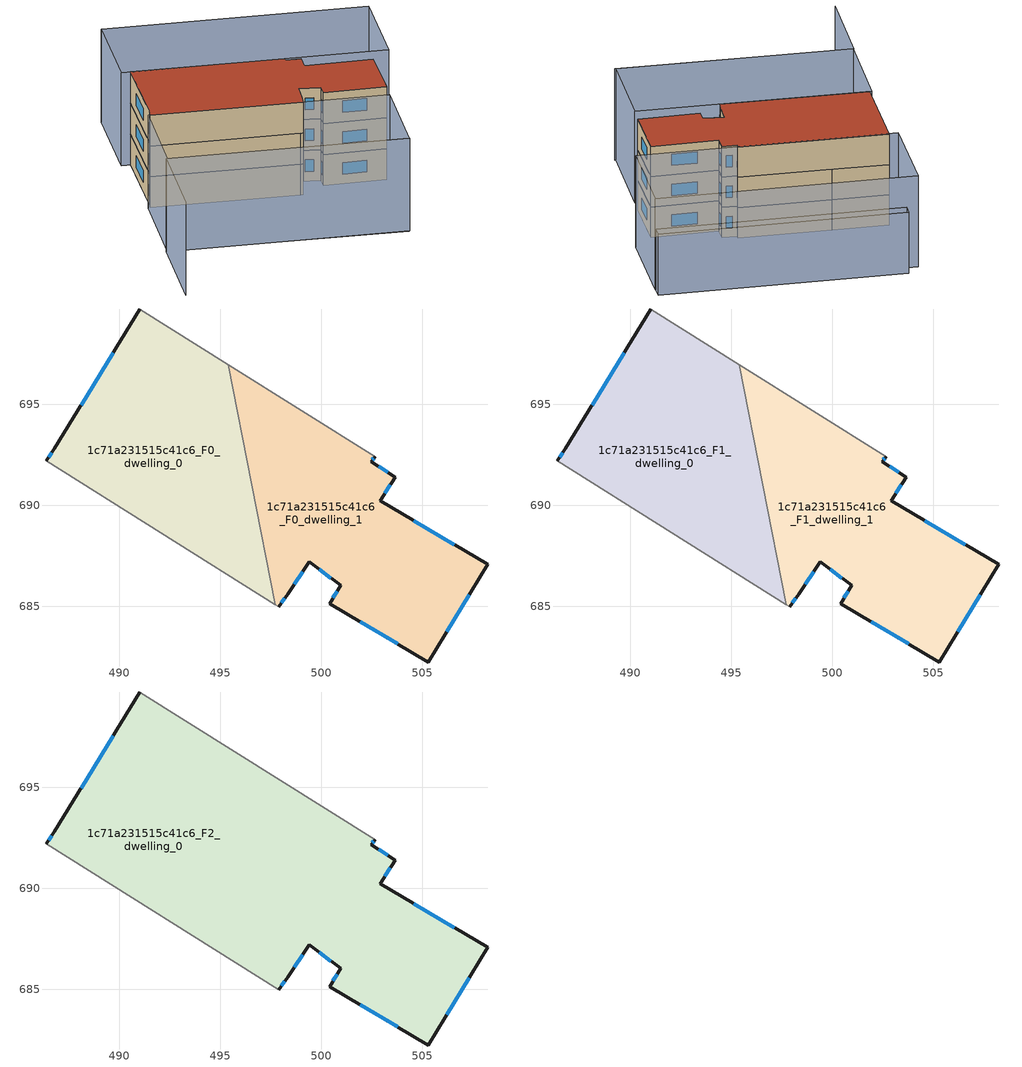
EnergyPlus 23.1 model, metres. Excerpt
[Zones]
1c71a231515c41c6_F0_dwelling_0
 floor ground (EU_floor_Construction): 495.4,696.96 497.71,685.08 486.38,692.19 486.78,692.79 491.02,699.71 z0
 wall outside (EU_wall_Construction): 491.02,699.71 486.78,692.79 486.38,692.19 z0:3
 wall adiabatic (EU_wall_Construction): 495.4,696.96 491.02,699.71 / 486.38,692.19 497.71,685.08 z0:3
 wall to 1c71a231515c41c6_F0_dwelling_1 (EU_wall_Construction): 497.71,685.08 495.4,696.96 z0:3
 window (EU_Window_Construction): 486.66,692.61 486.51,692.38 / 489.7,697.56 488.1,694.95 z0.93:2.07
1c71a231515c41c6_F0_dwelling_1
 floor ground (EU_floor_Construction): 502.66,692.41 502.47,692.16 503.65,691.39 502.93,690.22 508.24,687.07 505.3,682.24 500.41,685.12 500.96,686.03 499.41,687.19 498.34,685.59 497.89,684.97 497.71,685.08 495.4,696.96 z0
 wall outside (EU_wall_Construction): 497.89,684.97 498.34,685.59 499.41,687.19 500.96,686.03 500.41,685.12 505.3,682.24 508.24,687.07 502.93,690.22 503.65,691.39 502.47,692.16 502.66,692.41 z0:3
 wall adiabatic (EU_wall_Construction): 497.71,685.08 497.89,684.97 / 502.66,692.41 495.4,696.96 z0:3
 window (EU_Window_Construction): 501.93,684.22 503.77,683.13 / 500.78,685.75 500.58,685.4 / 499.89,686.83 500.47,686.39 / 498.67,686.09 499.08,686.7 / 498.03,685.16 498.2,685.4 / 502.53,692.24 502.6,692.33 / 503.28,691.63 502.84,691.92 / 503.15,690.58 503.42,691.02 / 506.58,688.05 504.58,689.24 / 506.21,683.74 507.32,685.56 z0.93:2.07
1c71a231515c41c6_F1_dwelling_0
 floor to 1c71a231515c41c6_F0_dwelling_0 (EU_floor_Construction): 495.4,696.96 497.71,685.08 486.38,692.19 486.78,692.79 491.02,699.71 z3
 wall outside (EU_wall_Construction): 491.02,699.71 486.78,692.79 486.38,692.19 z3:6
 wall adiabatic (EU_wall_Construction): 495.4,696.96 491.02,699.71 / 486.38,692.19 497.71,685.08 z3:6
 wall to 1c71a231515c41c6_F1_dwelling_1 (EU_wall_Construction): 497.71,685.08 495.4,696.96 z3:6
 window (EU_Window_Construction): 486.66,692.61 486.51,692.38 / 489.7,697.56 488.1,694.95 z3.93:5.07
1c71a231515c41c6_F1_dwelling_1
 floor to 1c71a231515c41c6_F0_dwelling_1 (EU_floor_Construction): 502.66,692.41 502.47,692.16 503.65,691.39 502.93,690.22 508.24,687.07 505.3,682.24 500.41,685.12 500.96,686.03 499.41,687.19 498.34,685.59 497.89,684.97 497.71,685.08 495.4,696.96 z3
 wall outside (EU_wall_Construction): 497.89,684.97 498.34,685.59 499.41,687.19 500.96,686.03 500.41,685.12 505.3,682.24 508.24,687.07 502.93,690.22 503.65,691.39 502.47,692.16 502.66,692.41 z3:6
 wall adiabatic (EU_wall_Construction): 497.71,685.08 497.89,684.97 / 502.66,692.41 495.4,696.96 z3:6
 window (EU_Window_Construction): 501.93,684.22 503.77,683.13 / 500.78,685.75 500.58,685.4 / 499.89,686.83 500.47,686.39 / 498.67,686.09 499.08,686.7 / 498.03,685.16 498.2,685.4 / 502.53,692.24 502.6,692.33 / 503.28,691.63 502.84,691.92 / 503.15,690.58 503.42,691.02 / 506.58,688.05 504.58,689.24 / 506.21,683.74 507.32,685.56 z3.93:5.07
1c71a231515c41c6_F2_dwelling_0
 floor to 1c71a231515c41c6_F1_dwelling_0 (EU_floor_Construction): 495.4,696.96 497.71,685.08 486.38,692.19 486.78,692.79 491.02,699.71 z6
 floor to 1c71a231515c41c6_F1_dwelling_1 (EU_floor_Construction): 502.66,692.41 502.47,692.16 503.65,691.39 502.93,690.22 508.24,687.07 505.3,682.24 500.41,685.12 500.96,686.03 499.41,687.19 498.34,685.59 497.89,684.97 497.71,685.08 495.4,696.96 z6
 wall outside (EU_wall_Construction): 497.89,684.97 498.34,685.59 499.41,687.19 500.96,686.03 500.41,685.12 505.3,682.24 508.24,687.07 502.93,690.22 503.65,691.39 502.47,692.16 502.66,692.41 / 491.02,699.71 486.78,692.79 486.38,692.19 z6:9
 wall adiabatic (EU_wall_Construction): 486.38,692.19 497.89,684.97 / 502.66,692.41 491.02,699.71 z6:9
 window (EU_Window_Construction): 501.93,684.22 503.77,683.13 / 500.78,685.75 500.58,685.4 / 499.89,686.83 500.47,686.39 / 498.67,686.09 499.08,686.7 / 498.03,685.16 498.2,685.4 / 486.66,692.61 486.51,692.38 / 489.7,697.56 488.1,694.95 / 502.53,692.24 502.6,692.33 / 503.28,691.63 502.84,691.92 / 503.15,690.58 503.42,691.02 / 506.58,688.05 504.58,689.24 / 506.21,683.74 507.32,685.56 z6.93:8.07
 roof outside (EU_roof_Construction): 505.3,682.24 508.24,687.07 502.93,690.22 503.65,691.39 502.47,692.16 502.66,692.41 491.02,699.71 486.78,692.79 486.38,692.19 497.89,684.97 498.34,685.59 499.41,687.19 500.96,686.03 500.41,685.12 z9
shading: 476.75,677.37 481.44,684.85 / 481.44,684.85 499.76,673.36 / 499.7,673.4 481.51,684.81 / 481.51,684.81 486.21,692.3 / 486.21,692.3 504.4,680.88 / 504.4,680.88 499.7,673.4 / 494.93,707.62 515.17,695.11 / 515.17,695.11 510.51,687.56 / 510.51,687.56 490.27,700.07 / 490.27,700.07 494.93,707.62 z0:9; 515.15,695.12 495.82,707.07 / 495.82,707.07 496.38,707.98 / 496.38,707.98 515.71,696.03 / 515.71,696.03 515.15,695.12 z0:6
[Building]
EU S2 Campaign: North Axis=0; Terrain=City; Solar Distribution=FullExterior
[Site:Location]
Montreal-Trudeau.Intl.AP: Latitude=45.4667; Longitude=-73.75; Time Zone=-5; Elevation=36
[SizingPeriod:WeatherFileDays]
AnnualSizingPeriod: Begin Month=1; Begin Day of Month=1; End Month=12; End Day of Month=31; Day of Week for Start Day=Monday; Use Weather File Daylight Saving Period=No; Use Weather File Rain and Snow Indicators=No
[MATERIAL]
EU_InternalMass_Material: Roughness=MediumRough; Thickness=0.1; Conductivity=1; Density=1800; Specific Heat=900; Thermal Absorptance=0.9; Solar Absorptance=0.7; Visible Absorptance=0.7
[MATERIAL:NOMASS] Roughness=MediumRough; Thermal Absorptance=0.9; Solar Absorptance=0.7; Visible Absorptance=0.7
Name | Thermal Resistance
EU_wall_NoMass; EU_floor_NoMass | 1.36485
EU_roof_NoMass | 2.55992
[WINDOWMATERIAL:SIMPLEGLAZINGSYSTEM]
EU_Window_SimpleGlazing: UFactor=3.92339; Solar Heat Gain Coefficient=0.8; Visible Transmittance=0.8
[CONSTRUCTION]
EU_wall_Construction: EU_wall_NoMass
EU_roof_Construction: EU_roof_NoMass
EU_floor_Construction: EU_floor_NoMass
EU_Window_Construction: EU_Window_SimpleGlazing
EU_InternalMass_Construction: EU_InternalMass_Material
[ZONE] Type=1; Multiplier=1; Ceiling Height=autocalculate; Floor Area=autocalculate; Part of Total Floor Area=Yes
Name | Volume
1c71a231515c41c6_F0_dwelling_0 | 245.546
1c71a231515c41c6_F1_dwelling_0 | 245.544
1c71a231515c41c6_F2_dwelling_0 | 491.072
1c71a231515c41c6_F0_dwelling_1 | 245.539
1c71a231515c41c6_F1_dwelling_1 | 245.54
[INTERNALMASS] Construction=EU_InternalMass_Construction
Name | Zone or ZoneList | Surface Area
1c71a231515c41c6_F0_dwelling_0_EU_InternalMass | 1c71a231515c41c6_F0_dwelling_0 | 81.8487
1c71a231515c41c6_F0_dwelling_1_EU_InternalMass | 1c71a231515c41c6_F0_dwelling_1 | 81.8463
1c71a231515c41c6_F1_dwelling_0_EU_InternalMass | 1c71a231515c41c6_F1_dwelling_0 | 81.8487
1c71a231515c41c6_F1_dwelling_1_EU_InternalMass | 1c71a231515c41c6_F1_dwelling_1 | 81.8463
1c71a231515c41c6_F2_dwelling_0_EU_InternalMass | 1c71a231515c41c6_F2_dwelling_0 | 163.691
[OTHEREQUIPMENT] Fuel Type=Electricity; Design Level Calculation Method=Watts/Area; Power per Zone Floor Area=1; Fraction Latent=0; Fraction Radiant=0; Fraction Lost=0; Carbon Dioxide Generation Rate=0; EndUse Subcategory=EU_Step8_InternalGains
Name | Zone or ZoneList or Space or SpaceList | Schedule
EU_Step8_InternalGain_1c71a231515c41c6_F0_dwelling_0_f000 | 1c71a231515c41c6_F0_dwelling_0 | EU_Step8_GainSchedule_1c71a231515c41c6_F0_dwelling_0_f000
EU_Step8_InternalGain_1c71a231515c41c6_F0_dwelling_1_f000 | 1c71a231515c41c6_F0_dwelling_1 | EU_Step8_GainSchedule_1c71a231515c41c6_F0_dwelling_1_f000
EU_Step8_InternalGain_1c71a231515c41c6_F1_dwelling_0_f000 | 1c71a231515c41c6_F1_dwelling_0 | EU_Step8_GainSchedule_1c71a231515c41c6_F1_dwelling_0_f000
EU_Step8_InternalGain_1c71a231515c41c6_F1_dwelling_1_f000 | 1c71a231515c41c6_F1_dwelling_1 | EU_Step8_GainSchedule_1c71a231515c41c6_F1_dwelling_1_f000
EU_Step8_InternalGain_1c71a231515c41c6_F2_dwelling_0_f000 | 1c71a231515c41c6_F2_dwelling_0 | EU_Step8_GainSchedule_1c71a231515c41c6_F2_dwelling_0_f000
[ZONEVENTILATION:DESIGNFLOWRATE] Schedule=EU_AlwaysOn; Design Flow Rate Calculation Method=AirChanges/Hour; Air Changes per Hour=0.860309; Ventilation Type=Natural; Fan Pressure Rise=0; Fan Total Efficiency=1; Constant Term Coefficient=1; Temperature Term Coefficient=0; Velocity Term Coefficient=0; Velocity Squared Term Coefficient=0; Minimum Indoor Temperature=-100; Maximum Indoor Temperature=100; Delta Temperature=-100; Minimum Outdoor Temperature=-100; Maximum Outdoor Temperature=100; Maximum Wind Speed=40
Name | Zone or ZoneList or Space or SpaceList
EU_ConstantAir_1c71a231515c41c6_F0_dwelling_0 | 1c71a231515c41c6_F0_dwelling_0
EU_ConstantAir_1c71a231515c41c6_F0_dwelling_1 | 1c71a231515c41c6_F0_dwelling_1
EU_ConstantAir_1c71a231515c41c6_F1_dwelling_0 | 1c71a231515c41c6_F1_dwelling_0
EU_ConstantAir_1c71a231515c41c6_F1_dwelling_1 | 1c71a231515c41c6_F1_dwelling_1
EU_ConstantAir_1c71a231515c41c6_F2_dwelling_0 | 1c71a231515c41c6_F2_dwelling_0
[HVACTEMPLATE:THERMOSTAT] Constant Heating Setpoint=20; Constant Cooling Setpoint=50
EU_HeatOnly_1c71a231515c41c6_F0_dwelling_0; EU_HeatOnly_1c71a231515c41c6_F0_dwelling_1; EU_HeatOnly_1c71a231515c41c6_F1_dwelling_0; EU_HeatOnly_1c71a231515c41c6_F1_dwelling_1; EU_HeatOnly_1c71a231515c41c6_F2_dwelling_0
[HVACTEMPLATE:ZONE:IDEALLOADSAIRSYSTEM] System Availability Schedule=EU_AlwaysOn; Maximum Heating Supply Air Temperature=50; Minimum Cooling Supply Air Temperature=13; Maximum Heating Supply Air Humidity Ratio=0.0156; Minimum Cooling Supply Air Humidity Ratio=0.0077; Heating Limit=NoLimit; Cooling Limit=NoLimit; Heating Availability Schedule=EU_AlwaysOn; Cooling Availability Schedule=EU_CoolingOff; Dehumidification Control Type=ConstantSensibleHeatRatio; Cooling Sensible Heat Ratio=0.7; Dehumidification Setpoint=60; Humidification Control Type=None; Humidification Setpoint=30; Outdoor Air Method=None; Outdoor Air Flow Rate per Person=0.00944; Outdoor Air Flow Rate per Zone Floor Area=0; Outdoor Air Flow Rate per Zone=0; Demand Controlled Ventilation Type=None; Outdoor Air Economizer Type=NoEconomizer; Heat Recovery Type=None; Sensible Heat Recovery Effectiveness=0.7; Latent Heat Recovery Effectiveness=0.65
Name | Template Thermostat
1c71a231515c41c6_F0_dwelling_0 | EU_HeatOnly_1c71a231515c41c6_F0_dwelling_0
1c71a231515c41c6_F0_dwelling_1 | EU_HeatOnly_1c71a231515c41c6_F0_dwelling_1
1c71a231515c41c6_F1_dwelling_0 | EU_HeatOnly_1c71a231515c41c6_F1_dwelling_0
1c71a231515c41c6_F1_dwelling_1 | EU_HeatOnly_1c71a231515c41c6_F1_dwelling_1
1c71a231515c41c6_F2_dwelling_0 | EU_HeatOnly_1c71a231515c41c6_F2_dwelling_0
[SIZING:ZONE] Zone Cooling Design Supply Air Temperature Input Method=SupplyAirTemperature; Zone Cooling Design Supply Air Temperature=13; Zone Heating Design Supply Air Temperature Input Method=SupplyAirTemperature; Zone Heating Design Supply Air Temperature=50; Zone Cooling Design Supply Air Humidity Ratio=0.008; Zone Heating Design Supply Air Humidity Ratio=0.008; Cooling Design Air Flow Method=DesignDay; Cooling Design Air Flow Rate=0; Cooling Minimum Air Flow per Zone Floor Area=0.000762; Cooling Minimum Air Flow=0; Cooling Minimum Air Flow Fraction=0.2; Heating Design Air Flow Method=DesignDay; Heating Design Air Flow Rate=0; Heating Maximum Air Flow per Zone Floor Area=0.002032; Heating Maximum Air Flow=0.141576; Heating Maximum Air Flow Fraction=0.3; Account for Dedicated Outdoor Air System=No; Dedicated Outdoor Air System Control Strategy=NeutralSupplyAir; Dedicated Outdoor Air Low Setpoint Temperature for Design=autosize; Dedicated Outdoor Air High Setpoint Temperature for Design=autosize; Zone Load Sizing Method=Sensible Load Only No Latent Load; Zone Latent Cooling Design Supply Air Humidity Ratio Input Method=HumidityRatioDifference; Zone Cooling Design Supply Air Humidity Ratio Difference=0.005; Zone Latent Heating Design Supply Air Humidity Ratio Input Method=HumidityRatioDifference; Zone Humidification Design Supply Air Humidity Ratio Difference=0.005
1c71a231515c41c6_F0_dwelling_0; 1c71a231515c41c6_F0_dwelling_1; 1c71a231515c41c6_F1_dwelling_0; 1c71a231515c41c6_F1_dwelling_1; 1c71a231515c41c6_F2_dwelling_0
[SCHEDULE:CONSTANT]
Name | Hourly Value
EU_AlwaysOn | 1
EU_CoolingOff | 0
[SCHEDULE:FILE] Column Number=1; Rows to Skip at Top=0; Number of Hours of Data=8760; Column Separator=Comma; Interpolate to Timestep=No; Minutes per Item=60; Adjust Schedule for Daylight Savings=Yes
Name | File
EU_Step8_GainSchedule_1c71a231515c41c6_F0_dwelling_0_f000 | ../../schedules/1c71a231515c41c6/1c71a231515c41c6_F0_dwelling_0_f000_gain.csv
EU_Step8_GainSchedule_1c71a231515c41c6_F0_dwelling_1_f000 | ../../schedules/1c71a231515c41c6/1c71a231515c41c6_F0_dwelling_1_f000_gain.csv
EU_Step8_GainSchedule_1c71a231515c41c6_F1_dwelling_0_f000 | ../../schedules/1c71a231515c41c6/1c71a231515c41c6_F1_dwelling_0_f000_gain.csv
EU_Step8_GainSchedule_1c71a231515c41c6_F1_dwelling_1_f000 | ../../schedules/1c71a231515c41c6/1c71a231515c41c6_F1_dwelling_1_f000_gain.csv
EU_Step8_GainSchedule_1c71a231515c41c6_F2_dwelling_0_f000 | ../../schedules/1c71a231515c41c6/1c71a231515c41c6_F2_dwelling_0_f000_gain.csv
